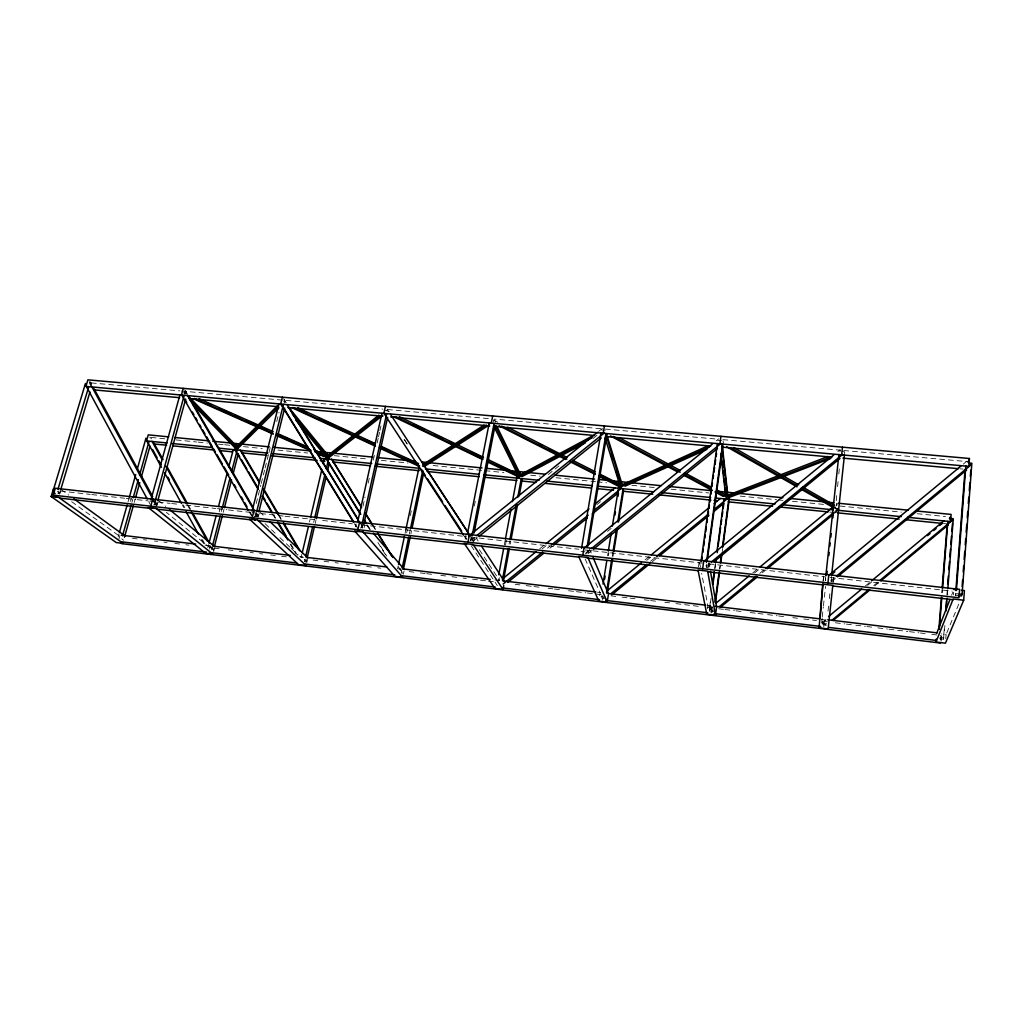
<?xml version="1.0" encoding="UTF-8"?>
<svg xmlns="http://www.w3.org/2000/svg" width="1023" height="1023" viewBox="0 0 1023 1023"><rect width="100%" height="100%" fill="white"/><g stroke="black" fill="none" stroke-linecap="round" stroke-linejoin="round"><path stroke-width="0.75" stroke-dasharray="5 3.75" d="M953.474 594.9L953.679 592.164M958.461 595.616L955.495 595.284L955.738 592.1M939.472 638.723L943.449 639.196L944.434 626.524M946.914 594.849L947.285 590.092M943.449 639.196L945.099 623.608M947.324 595.002L947.707 590.233M945.776 638.812L946.109 634.452L941.403 633.889M941.787 592.662L942.042 589.504M942.196 592.816L942.439 589.644M940.585 640.002L940.943 635.449L931.493 634.324M941.173 641.037L941.774 633.429M823.208 581.217L823.605 576.448M825.497 578.954L825.356 580.591L825.702 577.445M822.402 621.639L825.855 625.296L825.714 626.613L822.275 622.956L822.402 621.639L826.085 618.583M839.947 451.782L840.139 449.724L836.469 452.741M836.251 500.631L837.006 492.715M837.581 486.577L838.233 480.043M838.796 473.956L839.448 467.383M829.653 512.05L835.996 512.689L836.239 510.132M831.021 581.217L831.188 579.593M844.563 453.867L844.781 451.821L839.256 451.322M828.016 611.179L828.707 604.695M829.359 598.596L829.883 593.711M831.2 581.281L831.52 576.435M833.131 582.215L833.796 575.987L833.118 582.33M823.067 581.077L823.745 574.862M822.134 618.122L821.456 624.478L821.571 623.16L826.674 623.774M822.249 616.869L823.336 606.997M823.438 605.872L825.561 586.345M835.638 506.96L835.459 508.674L837.338 508.866M835.625 508.879L835.817 507.165M823.758 626.818L824.551 619.388L824.359 621.447L827.505 621.831M835.996 512.689L836.29 509.902M836.699 505.912L836.993 503.111L836.737 505.707L901.391 512.139M719.514 569.095L719.936 565.936M719.936 568.967L720.358 565.821M722.251 551.627L722.673 548.481M707.532 608.672L707.903 605.91L701.663 573.34M714.246 611.537L709.361 610.948L710.601 598.557M714.642 568.545L715.282 563.801M709.361 610.948L711.062 598.353M715.09 568.43L715.729 563.699M710.998 613.173L711.982 605.91L711.778 612.329M706.752 563.993L706.318 567.138L706.023 565.502M708.069 568.085L708.696 563.532M698.44 566.998L699.284 560.936M602.624 600.053L603.084 597.215M612.253 556.384L613.007 551.678M613.058 556.282L613.557 553.162M599.695 595.706L600.13 592.995L585.143 558.942M607.572 555.86L608.084 552.727M606.294 598.506L601.601 597.944L602.099 594.823M608.391 555.758L608.902 552.637M588.621 553.072L589.107 550.105M587.483 550.515L586.959 553.673L586.243 552.011M498.789 580.77L499.365 577.675M505.452 545.106L506.308 540.464M509.058 544.134L509.646 541.026M510.221 544.07L510.797 540.962M504.275 545.182L505.145 540.515M470.567 540.182L471.155 537.165L477.498 537.868M493.521 422.064L494.237 419.11L602.227 428.816M471.181 537.382L472.281 539.057L470.12 540.476L472.6 540.758L473.214 537.638M473.7 541.589L474.544 537.254M465.145 539.147L466.002 534.812M474.352 505.95L475.273 501.283M409.392 533.878L410.376 529.249M410.888 533.827L411.527 530.745M403.382 574.197L404.034 571.09M397.538 568.903L398.19 565.821M405.057 533.392L406.041 528.763M406.681 532.753L407.346 529.62M410.313 515.554L411.31 510.873M361.119 527.83L361.784 524.876L359.508 522.254M362.18 523.597L361.49 526.692L362.948 528.38L363.971 523.75M364.073 527.753L364.7 524.927M355.582 526.794L356.221 523.968M362.999 506.257L365.058 497.012M368.165 483.137L369.891 475.439M373.331 460.018L374.367 455.401M377.129 443.074L378.152 438.445M378.497 436.911L379.533 432.281M379.878 430.747L381.605 423.036M313.652 522.484L314.381 519.415M304.573 561.742L305.186 559.095M306.836 559.172L306.107 562.279L304.637 560.885M315.225 523.405L315.954 520.298M306.836 562.548L307.539 559.504M301.158 557.305L301.875 554.236M309.483 522.011L310.199 518.942M256.07 515.976L256.786 513.098M284.228 403.049L284.906 400.325L282.361 397.193M254.637 516.142L257.694 516.487L258.461 513.393M258.231 517.229L259.267 513.098M256.21 503.585L260.852 485.017M261.236 483.47L264.727 469.531M265.11 467.984L268.589 454.059M268.985 452.511L270.532 446.309M276.721 421.553L279.036 412.256M211.505 549.671L212.298 546.614M221.364 511.474L222.157 508.431M213.232 551.065L214.024 547.97M223.193 512.395L223.986 509.313M213.756 551.307L214.523 548.328M207.835 547.65L208.628 544.594M209.574 549.031L210.38 545.937M219.178 511.948L219.971 508.853M153.655 504.748L156.583 505.068L157.427 501.999M156.89 505.771L158.002 501.73M184.05 393.893L184.498 392.257L187.401 393.548M184.434 394.136L184.882 392.5M155.151 504.582L155.931 501.769L152.696 499.134M185.508 394.124L186.25 391.464L183.258 388.356M118.169 536.858L119.026 533.814M128.016 501.922L128.872 498.892M118.988 538.865L120.062 535.029M130.522 501.334L131.392 498.252M131.903 502.37L132.76 499.326M134.243 502.344L135.087 499.314M58.132 493.636L58.95 490.887M90.51 385.543L91.29 382.934L87.901 379.84M60.306 491.053L59.398 494.096L57.045 492.408M59.858 493.444L60.651 490.81M951.595 595.284L952.745 592.355M955.495 595.284L956.147 593.66L959.114 594.005M946.723 632.994L959.536 602.304M831.328 581.882L836.251 577.816M865.381 585.987L870.292 581.908M822.275 622.956L825.957 619.912M867.568 585.399L872.466 581.333M873.808 585.501L878.719 581.422M874.742 585.936L879.639 581.87M963.282 464.135L966.952 461.104M831.494 580.258L833.937 578.238M712.609 612.138L709.949 608.122L712.392 606.102M752.813 572.867L757.723 568.839M710.205 609.465L712.66 607.432M754.59 572.957L759.514 568.903M759.769 573.353L764.68 569.312M834.576 511.807L838.259 508.776M762.301 572.79L764.756 570.783M834.423 513.456L838.093 510.439M706.318 566.128L708.773 564.121M706.624 567.765L711.56 563.724M650.577 561.307L655.526 557.266M652.252 561.768L657.175 557.74M645.04 559.901L649.989 555.873M646.728 560.361L650.423 557.356M716.266 440.836L718.734 438.841M607.496 531.372L611.204 528.367M585.297 553.609L590.233 549.607M588.494 553.251L592.215 550.233M539.735 548.75L544.658 544.76M542.177 548.878L547.139 544.863M596.741 504.71L600.463 501.692M547.522 548.098L549.99 546.103M550.003 548.187L552.484 546.18M548.251 474.519L559.453 465.503M593.059 438.458L598.033 434.443M470.542 540.643L475.503 536.653M472.882 541.32L477.818 537.344M598.66 431.386L602.368 428.394M360.556 528.098L362.679 526.717L361.004 523.993M254.356 516.909L257.489 514.863L255.903 512.127M154.383 504.825L156.442 503.495L154.921 500.682M91.29 382.934L179.92 390.901M181.493 391.042L382.755 409.11M387.487 409.532L489.518 418.688M605.411 429.097L718.108 439.212M722.877 439.647L840.586 450.21M843.745 450.491L968.397 461.693M601.46 429.916L605.258 430.261M717.826 440.389L721.79 440.747M959.906 468.803L963.065 469.084M151.084 437.435L165.176 438.841M176.148 439.928L196.493 441.962M198.066 442.115L207.464 443.049M218.423 444.135L223.116 444.609M224.689 444.762L230.942 445.389M243.474 446.629L262.259 448.509M277.911 450.069L307.667 453.023M334.291 455.67L365.646 458.803M381.336 460.363L407.985 463.01M433.113 465.516L483.47 470.529M485.043 470.682L503.917 472.562M530.72 475.235L540.208 476.181M556.026 477.754L595.565 481.692M597.151 481.846L606.639 482.792M631.869 485.298L655.385 487.651M671.075 489.211L708.722 492.958M740.204 496.091L776.598 499.71M778.183 499.876L782.927 500.349M792.429 501.296L824.078 504.441M917.158 513.712L945.546 516.538M835.177 508.61L838.886 508.981M943.398 523.52L948.129 523.993M60.523 491.053L90.241 494.39M91.801 494.569L101.187 495.618M102.748 495.797L124.64 498.252M126.213 498.431L135.599 499.493M137.159 499.659L148.105 500.886M149.665 501.065L170.112 503.367M171.685 503.533L179.562 504.429M185.866 505.132L215.815 508.495M217.388 508.674L226.837 509.735M228.423 509.914L250.482 512.382M252.054 512.561L283.422 516.078M284.995 516.257L314.764 519.607M322.603 520.477L352.372 523.827M361.784 524.876L466.398 536.627M479.084 538.047L578.877 549.249M585.207 549.965L591.563 550.681M593.148 550.86L702.648 563.149M708.965 563.852L825.433 576.934M830.165 577.471L952.247 591.166M581.038 551.423L584.939 551.857M205.112 545.221L209.843 545.783L212.515 547.97L209.383 547.586M299.752 556.55L302.91 556.934M494.966 579.926L499.659 580.489M597.458 592.202L600.603 592.573M707.277 605.347L710.41 605.718M210.585 546.32L207.707 545.975L166.365 512.357M300.442 557.087L303.422 557.445M398.164 568.801L401.259 569.172M707.903 605.91L712.238 606.434M821.507 619.529L826.021 620.066M132.504 538.354L137.21 538.916M143.489 539.671L146.621 540.054M154.473 541.001L157.606 541.372M163.885 542.126L167.018 542.497M174.869 543.443L179.575 544.006M185.841 544.76L188.986 545.144M214.088 548.149L221.94 549.095M228.219 549.85L232.937 550.425M239.216 551.18L242.361 551.55M250.213 552.497L253.359 552.868M259.637 553.622L262.783 554.006M270.635 554.952L275.34 555.515M281.632 556.269L286.338 556.832M313.076 560.041L317.795 560.617M324.099 561.371L328.831 561.934M335.135 562.688L338.281 563.072M346.158 564.018L349.316 564.402M355.62 565.156L360.339 565.719M366.643 566.473L371.375 567.049M377.679 567.803L380.825 568.187M409.226 571.588L413.983 572.164M420.312 572.918L425.069 573.494M426.642 573.686L434.57 574.632M440.9 575.399L445.644 575.962M451.987 576.729L456.731 577.304M463.061 578.059L466.232 578.443M472.562 579.197L478.905 579.964M480.49 580.156L486.82 580.911M488.406 581.102L494.736 581.857M515.196 584.325L519.901 584.887M526.193 585.642L532.471 586.396M534.032 586.588L540.31 587.343M548.162 588.276L552.868 588.852M554.44 589.031L562.292 589.977M568.571 590.731L574.849 591.486M576.422 591.678L585.834 592.803M587.407 592.995L601.537 594.695M611.012 595.834L615.756 596.396M622.099 597.163L628.429 597.918M630.015 598.11L636.344 598.877M644.26 599.823L649.017 600.399M650.602 600.578L658.518 601.537M664.848 602.291L669.605 602.867M675.934 603.621L691.765 605.526M693.351 605.718L701.266 606.665M707.609 607.432L712.353 607.994M718.67 608.762L723.402 609.324M724.975 609.516L734.437 610.654M736.023 610.846L743.913 611.792M750.217 612.547L756.521 613.301M758.107 613.493L765.997 614.439M767.57 614.631L777.032 615.769M778.605 615.961L786.495 616.907M792.812 617.662L797.544 618.237M803.848 618.992L816.469 620.501M835.382 622.777L844.845 623.915M846.417 624.107L854.295 625.053M855.867 625.232L865.317 626.37M866.903 626.562L871.622 627.125M877.926 627.892L887.376 629.017M888.949 629.209L907.861 631.485M909.434 631.677L918.884 632.802M920.47 632.994L925.188 633.569M605.718 597.151L601 596.588L601.601 597.944M709.105 609.606L714.016 610.207M939.996 637.419L943.986 637.904M822.722 624.631L826.546 625.091M385.006 410.3L386.732 410.888M183.629 392.602L186.531 393.893M283.486 401.169L286.35 402.499M386.425 410.428L389.277 411.809M493.559 420.069L497.805 422.218M121.673 538.84L123.63 540.246M57.416 491.449L59.999 493.303M71.648 501.692L118.246 535.259M61.048 489.493L68.746 495.081M154.511 503.38L156.583 505.068M154.358 501.794L156.442 503.495M152.977 501.487L157.849 505.439M158.373 500.388L165.739 506.436M89.602 383.855L91.789 385.837M91.674 384.379L89.487 382.397L90.996 385.172M149.703 437.179L151.532 438.841M254.893 514.032L257.169 516.18M265.136 523.725L275.392 533.405M279.944 537.714L290.187 547.395M291.325 548.481L298.166 554.939M255.712 513.175L257.489 514.863M304.432 559.389L305.903 560.783M255.903 514.799L257.694 516.487M259.612 511.717L264.203 516.116M186.8 392.947L184.869 390.952L186.467 393.689M709.949 608.122L712.366 610.795M401.246 572.522L402.448 573.903M399.456 568.494L401.31 570.642M361.221 525.029L362.679 526.717M367.078 525.937L370.185 529.569M285.634 401.847L283.998 399.84L285.647 402.538M404.111 439.379L407.589 444.634M404.584 439.877L408.049 445.107M471.501 539.083L472.6 540.758M470.759 536.551L473.38 540.54M479.391 549.722L499.518 580.425M387.078 409.085L388.83 411.757M465.043 536.257L466.91 539.083M471.143 545.604L497.344 585.655M463.598 535.221L467.946 541.896M475.682 537.113L478.214 541.026M372.947 525.298L375.454 529.326M399.686 568.34L402.192 572.381L398.484 566.947M372.513 525.144L375.032 529.185M367.487 525.08L369.994 529.121M380.825 546.627L386.668 556.052M367.04 524.927L369.546 528.981M377.909 542.484L385.428 554.632M355.083 524.057L358.434 529.492M354.469 523.776L356.132 526.474M279.445 515.784L281.056 518.508M278.729 515.643L281.133 519.748M274.113 515.49L275.711 518.226M290.916 544.159L297.309 555.08M272.578 513.994L274.982 518.098M290.212 544.095L295.826 553.673M250.136 512.114L252.515 516.219M249.126 511.794L251.517 515.912M188.449 505.298L190.764 509.454M211.531 546.832L213.065 549.607L209.805 545.425M187.465 505.183L189.767 509.339M183.245 504.914L184.779 507.689M202.426 539.569L206.262 546.499M182.235 504.799L183.769 507.574M201.454 539.53L203.756 543.699M148.731 501.692L150.24 504.48M494.697 420.312L495.695 422.333M601.856 595.13L602.445 596.486M589.363 548.622L591.204 553.021M699.579 562.484L700.474 567.138M708.901 562.011L709.962 568.213M723.12 440.862L723.338 442.908"/><path stroke-width="1.5" d="M962.131 586.384L962.605 580.015M963.206 572.049L963.679 565.681M964.152 559.3L964.74 551.333M965.226 544.965L965.699 538.584M966.172 532.216L966.761 524.249M967.246 517.881L967.72 511.5M968.308 503.533L968.781 497.165M969.267 490.797L969.855 482.83M970.328 476.449L970.814 470.081M958.461 595.616L961.415 595.949L962.093 594.337L971.85 463.253L968.96 462.997M936.237 639.119L936.007 642.009L945.431 643.16L963.704 600.207L964.408 590.603L961.403 590.271M955.853 590.501L965.06 469.557M956.377 590.514L965.84 465.887M945.917 607.521L946.416 601.179M947.771 583.749L948.398 575.834M948.884 569.491L949.51 561.576M949.881 556.819L950.495 548.903M950.866 544.146L951.492 536.231M951.863 531.474L952.477 523.546M946.096 610.884L947.081 598.174M947.822 588.647L953.283 518.725L949.395 518.341M938.897 629.068L941.416 597.419M942.17 587.918L947.196 524.62M939.293 629.324L941.812 597.573M942.567 588.059L947.861 521.385M950.047 519.863L950.277 517.011M820.139 617.751L822.94 584.389M831.686 574.862L844.448 454.966M825.842 575.796L838.924 454.468M826.814 574.427L827.159 571.282M828.847 555.566L829.18 552.42M829.858 546.129L830.203 542.983M830.855 537.088L831.213 533.558M832.901 517.83L833.246 514.684M827.952 582.918L828.822 574.734M841.66 454.851L842.479 447.166M715.064 602.291L719.092 572.253M720.358 562.765L721.407 554.862M722.468 546.96L729.233 496.36M715.512 602.074L719.514 572.126M720.78 562.663L722.046 553.213M722.89 546.896L729.003 501.18M715.473 615.258L707.66 571.115L698.018 570.028L706.778 614.196L715.473 615.258L716.586 606.959L710.486 571.307M712.52 584.338L714.22 571.704M715.499 562.228L715.921 559.07M716.995 551.167L724.028 499.045M712.967 584.171L714.463 573.149M717.225 552.676L717.647 549.53M718.069 546.372L720.614 527.472M721.036 524.326L721.675 519.607M722.097 516.449L722.737 511.73M723.159 508.572L723.798 503.853M726.33 499.096L727.251 492.229L735.205 493.022M706.458 562.343L722.686 444.02M707.392 559.287L722.916 446.054M701.024 561.729L717.392 443.547M701.778 560.246L702.213 557.113M702.865 552.394L703.3 549.249M703.734 546.116L704.387 541.397M704.821 538.251L705.256 535.119M705.691 531.973L706.343 527.254M706.995 522.548L707.43 519.403M707.865 516.27L708.517 511.551M708.952 508.405L709.387 505.272M709.821 502.127L710.461 497.408M710.895 494.275L711.548 489.557M711.982 486.411L712.417 483.278M713.069 478.559L713.504 475.426M713.939 472.281L714.591 467.562M715.026 464.429L715.678 459.711M716.113 456.565L716.548 453.432M702.673 568.724L703.773 560.757M719.885 443.816L720.921 436.322M620.565 488.483L620.999 485.797M606.473 592.445L611.741 559.517M613.25 550.105L616.524 529.722M617.777 521.883L623.058 488.956M607.304 592.253L612.56 559.415M613.813 551.602L617.56 528.137M618.557 521.883L623.57 490.605M607.189 602.112L587.88 557.509L578.647 556.461L598.826 601.102L607.189 602.112L608.263 595.348M603.02 584.056L606.818 560.553M608.327 551.154L611.115 533.916M612.381 526.091L618.953 485.35M604.619 579.197L605.117 576.064M614.951 515.144L615.45 512.024M617.969 496.398L618.467 493.278M582.79 555.144L584.095 547.369M603.199 433.253L604.427 425.926M587.023 547.331L606.012 433.496M588.276 545.796L606.895 433.982M581.563 548.302L600.936 433.036M518.725 478.265L519.953 471.693M502.408 579.939L508.188 548.814M509.927 539.466L516.295 505.234M517.74 497.447L521.219 478.777M503.597 579.76L509.352 548.724M511.078 539.415L517.421 505.26M519.147 495.95L522.318 478.879M503.009 589.478L473.138 544.479L464.289 543.482L494.966 588.494L503.009 589.478L503.751 585.501M498.751 574.734L503.687 548.29M505.439 538.968L510.963 509.428M512.408 501.654L517.357 475.209M472.115 535.962L494.083 423.432M474.122 532.97L495.081 425.453M467.434 533.84L489.224 422.998M467.959 542.139L469.442 534.556M491.283 423.113L492.69 415.965M402.231 567.893L408.74 536.973M410.696 527.702L422.755 470.503M403.42 569.274L410.236 536.909M412.179 527.663L423.535 473.7M398.522 564.274L404.405 536.474M406.041 528.763L418.803 468.534M362.18 523.597L386.656 413.74M363.971 523.75L387.64 417.294M357.743 521.513L381.975 413.318M359.508 522.254L357.858 529.671L359.38 531.397M383.855 413.382L385.415 406.387M325.979 458.931L327.462 452.614M305.724 556.282L312.578 527.088M314.739 517.881L324.841 474.864M326.286 468.726L329.163 456.437M307.207 557.612L314.496 526.513M316.312 518.738L326.158 476.756M327.616 470.542L329.432 462.767M302.245 552.701L308.396 526.615M310.57 517.408L321.785 469.838M323.23 463.7L324.317 459.084M256.671 511.743L283.435 404.43M258.845 511.845L284.688 408.024M252.08 511.219L278.947 404.021M254.024 510.464L252.208 517.702L254.996 520.298M282.361 397.193L280.647 404.034L282.348 406.093M212.694 545.08L220.188 516.065M222.157 508.431L230.034 477.869M231.62 471.769L237.924 447.32M214.421 546.423L222.4 515.49M224.382 507.766L231.556 479.928M233.154 473.739L238.333 453.624M209.024 543.072L216.147 515.605M218.526 506.449L227.221 472.869M228.807 466.769L233.154 449.979M234.689 449.762L236.287 443.573M157.849 500.464L185.687 399.047M150.944 499.812L179.856 395.134M152.696 499.134L150.739 506.206L152.913 507.945M181.403 395.044L183.258 388.356M155.355 500.298L184.178 395.517M119.461 532.292L127.159 504.966M129.294 497.37L135.714 474.595M137.427 468.521L145.982 438.151M148.437 442.627L146.545 440.913L148.258 434.852L168.693 436.872M122.517 535.809L131.059 505.413M133.182 497.805L138.31 479.57M139.588 475.004L148.974 441.578M124.474 537.216L133.399 505.388M135.522 497.805L139.767 482.639M141.468 476.577L149.959 446.258M57.953 489.352L88.681 386.911M60.766 489.531L89.96 391.937M51.15 496.539L58.682 497.395L123.144 543.379L116.187 542.535L51.15 496.539L53.528 488.649M85.446 383.484L52.8 491.935L55.165 493.623M53.222 495.158L55.306 488.24L959.612 589.363L958.986 597.752L53.222 495.158L55.664 496.897M968.397 461.693L969.101 459.557M936.697 633.327L949.881 599.67M936.007 642.009L953.155 599.005L963.704 600.207M236.147 446.949L277.629 405.517M235.75 448.47L278.333 406.067M238.845 446.335L242.221 442.985M244.471 440.747L251.223 434.046M237.336 448.969L278.947 407.755M837.479 576.793L966.607 469.979M828.54 616.549L861.698 589.043M871.519 580.898L943.986 520.797M927.541 535.643L929.997 533.622M933.667 530.579L936.109 528.546M939.779 525.502L942.234 523.469M831.993 620.194L868.885 589.58M879.946 580.399L952.49 520.208L949.792 517.6M833.067 620.513L869.831 590.002M880.867 580.847L948.27 524.914M828.86 575.246L960.84 466.156M832.415 573.839L834.87 571.806M836.379 576.218L970.98 464.89L967.963 462.051M716.074 603.084L749.143 575.885M760.166 566.819L832.441 507.395M719.31 606.652L756.099 576.371M765.907 568.302L833.361 512.817M720.742 606.984L757.416 576.819M767.199 568.775L833.208 514.454M703.977 561.231L834.014 454.749M711.228 562.1L842.671 454.417M714.028 561.691L839.985 458.483M611.038 593.57L646.868 564.325M656.753 556.269L708.658 513.917M713.594 509.889L727.187 498.789M611.613 594.938L649.784 563.775M659.643 555.732L708.901 515.528M713.837 511.513L723.683 503.469M606.792 591.102L641.344 562.919M651.216 554.862L709.22 507.549M714.156 503.521L720.333 498.495M584.453 547.817L712.571 443.841M591.46 548.597L720.985 443.419M593.455 549.223L717.481 448.483M502.792 578.647L536.039 551.742M545.886 543.763L588.992 508.879M595.143 503.904L614.849 487.958M503.137 584.031L542.599 552.088M551.231 545.106L588.212 515.157M594.376 510.17L621.498 488.201M507.792 582.368L543.788 553.213M553.724 545.169L587.24 518.022M592.215 514.006L618.276 492.894M476.731 535.656L604.376 432.895M479.058 536.346L601.307 437.908M468.713 535.962L597.419 432.384M328.421 455.069L378.855 415.172M328.051 456.616L379.699 415.888M346.017 442.946L348.485 441.003M328.383 458.087L382.653 415.504M422.87 464.595L484.096 425.082M422.525 466.168L486.411 425.108M424.085 466.68L489.442 424.839M520.771 474.455L592.381 436.003M520.477 476.066L592.087 437.767M522.011 476.59L585.309 442.857M622.316 484.685L708.402 445.632M622.074 486.321L709.438 446.872M625.015 486.206L706.919 449.34M727.775 495.285L827.939 456.475M727.558 496.973L830.689 457.204M729.054 497.498L830.829 458.381M94.09 389.891L179.664 397.691M189.114 398.561L278.499 406.706M287.949 407.563L382.768 416.208M390.645 416.924L489.697 425.952M494.429 426.386L594.644 435.517M605.782 436.527L710.716 446.092M721.829 447.102L831.916 457.14M842.939 458.138L958.321 468.662M174.971 437.499L209.562 440.926M212.707 441.233L269.305 446.846M274.023 447.32L310.174 450.9M314.892 451.36L373.139 457.14M377.871 457.601L415.658 461.347M421.962 461.974L426.706 462.447M429.865 462.767L482.025 467.933M486.769 468.393L524.722 472.166M527.906 472.473L545.387 474.212M554.914 475.158L594.632 479.096M599.401 479.557L627.956 482.396M631.101 482.703L661.05 485.669M668.94 486.449L711.484 490.669M716.215 491.142L725.678 492.076M738.389 493.342L782.915 497.753M790.869 498.533L824.269 501.845M827.454 502.165L833.809 502.792M838.579 503.265L908.322 510.183M916.25 510.963L951.121 514.416L950.559 521.602L907.695 517.306M146.545 440.913L167.005 442.972M171.723 443.445L212.656 447.55M218.948 448.189L267.745 453.087M272.463 453.56L314.969 457.818M319.688 458.291L371.72 463.521M376.451 463.994L420.606 468.419M425.351 468.892L479.16 474.301M483.905 474.774L539.095 480.311M546.934 481.104L592.368 485.656M598.634 486.283L653.723 491.807M661.612 492.6L710.537 497.51M715.282 497.996L774.999 503.981M782.851 504.774L833.106 509.812M837.837 510.285L901.34 516.666M154.102 443.956L166.634 445.222M172.913 445.849L213.666 449.967M219.945 450.593L232.477 451.859M241.888 452.805L266.965 455.337M271.67 455.81L317.13 460.388M320.263 460.708L324.969 461.181M332.82 461.974L370.505 465.772M375.211 466.245L419.174 470.682M427.051 471.475L479.045 476.705M483.764 477.191L516.858 480.529M521.589 481.002L535.847 482.434M545.349 483.393L591.281 488.022M597.624 488.662L613.455 490.26M622.943 491.219L652.789 494.224M659.081 494.863L710.921 500.081M714.067 500.4L717.2 500.72M728.21 501.833L772.595 506.295M778.938 506.935L828.067 511.896M837.568 512.855L899.166 519.057M905.483 519.697L941.812 523.354M953.884 589.427L956.889 589.772M959.114 594.005L962.093 594.337M60.025 498.124L150.854 508.457M157.146 509.173L251.837 519.94M258.128 520.656L357.001 531.896M363.306 532.612L466.514 544.351M472.856 545.067L579.159 557.164M587.061 558.059L698.44 570.719M707.878 571.793L822.978 584.887M832.415 585.962L953.257 599.695M121.635 535.221L195.662 544.083M213.001 546.167L290.289 555.412M306.069 557.305L386.784 566.972M402.576 568.865L490.273 579.363M502.817 580.859L595.872 592.01M606.895 593.327L705.704 605.156M715.154 606.294L819.794 618.825M827.722 619.772L937.017 632.853M121.417 541.794L206.582 552.1M211.313 552.676L296.606 562.995M304.509 563.954L394.84 574.888M401.157 575.655L495.234 587.049M501.526 587.803L599.465 599.67M605.757 600.424L707.865 612.79M714.131 613.544L820.625 626.434M828.515 627.393L936.416 640.462M121.315 543.584L940.354 643.032M194.229 398.407L272.796 433.215M277.156 435.146L310.621 449.967M314.982 451.91L326.618 457.064M193.36 398.74L273.333 434.148M276.236 435.427L311.145 450.874M316.951 453.458L324.227 456.667M199.037 398.714L273.192 431.629M277.553 433.573L308.089 447.128M313.895 449.711L324.074 454.225M206.876 402.909L211.237 404.852M218.5 408.075L231.582 413.867M234.484 415.159L238.845 417.09M246.121 420.312L256.287 424.826M260.648 426.757L266.466 429.34M278.09 434.494L294.074 441.591M296.977 442.882L305.698 446.744M315.877 451.258L321.682 453.841M293.128 407.486L375.057 445.274M379.38 447.268L419.622 465.823M292.13 407.806L375.479 446.22M379.789 448.202L418.573 466.079M297.846 407.806L375.428 443.662M381.17 446.322L418.522 463.585M301.363 410.21L307.156 412.896M318.767 418.254L336.183 426.297M339.086 427.64L349.239 432.32M356.49 435.67L359.393 437.013M363.753 439.02L373.906 443.713M381.157 447.064L386.963 449.749M402.921 457.115L413.075 461.808M399.277 416.642L483.572 457.383M487.856 459.455L517.855 473.969M413.867 424.558L423.867 429.379M435.299 434.903L442.435 438.343M449.583 441.795L452.435 443.176M471.002 452.14L482.421 457.665M496.705 464.557L508.124 470.069M510.989 471.45L513.84 472.831M396.054 416.962L483.252 459.033M487.536 461.092L518.981 476.27M393.497 416.604L482.102 459.301M487.818 462.051L517.83 476.513M499.045 425.734L565.553 459.417M569.798 461.565L595.271 474.467M599.516 476.616L619.324 486.641M507.702 427.256L567.113 457.447M572.778 460.324L595.412 471.82M599.657 473.981L620.871 484.761M538.98 444.084L541.806 445.517M548.878 449.11L555.949 452.703M601.204 475.669L608.276 479.263M615.347 482.843L618.173 484.288M501.705 426.118L566.819 459.135M571.064 461.283L595.13 473.483M599.376 475.644L620.603 486.411M613.225 436.386L680.129 472.268M684.31 474.506L710.806 488.713M716.381 491.705L726.138 496.935M610.437 435.951L677.341 471.782M684.31 475.516L712.187 490.452M714.975 491.948L723.338 496.424M619.081 437.601L667.853 463.803M670.64 465.299L680.385 470.542M684.566 472.792L711.036 487.012M716.611 490.004L726.368 495.247M690.129 476.795L692.916 478.291M702.66 483.521L708.236 486.513M716.599 491.002L719.386 492.498M726.586 446.667L796.981 486.833M801.124 489.199L834.244 508.099M733.9 447.678L798.733 484.812M802.876 487.191L834.602 505.349M822.019 499.275L824.781 500.848M730.895 447.933L797.147 485.784M801.29 488.15L834.41 507.076M73.873 498.802L125.19 536.09M209.05 553.008L210.84 554.453M169.434 509.467L214.907 546.845M269.957 521.628L307.897 557.983M189.933 399.84L237.298 448.79M192.733 404.238L234.689 447.499M190.38 398.203L236.594 446.143M195.367 404.903L197.58 407.192M213.014 423.164L216.326 426.591M224.05 434.57L226.249 436.859M373.293 533.2L404.366 569.542M292.412 414.046L328.383 457.908M295.749 419.993L325.826 456.539M315.174 441.552L317.181 443.995M288.831 407.512L327.756 455.145M426.092 468.419L467.281 531.231M390.581 414.43L470.299 536.039M421.45 469.557L425.159 475.209M427.55 478.892L442.563 501.82M444.992 505.579L450.389 513.802M451.092 514.914L461.693 531.103M383.804 413.126L463.342 534.876M481.603 546.256L504.48 581.537M332.82 460.721L361.247 506.462M365.416 513.188L372.103 523.955M377.96 533.367L392.998 557.573M331.465 459.058L361.631 507.613M365.812 514.352L371.681 523.789M377.538 533.239L391.783 556.154M329.125 463.138L360.812 514.313M364.15 519.697L365.812 522.382M326.081 458.79L360.352 514.134M363.702 519.531L366.208 523.584M288.985 407.282L357.654 518.571M287.31 405.223L360.39 523.686M284.074 408.573L353.421 521.346M280.75 403.842L353.638 522.433M241.76 451.693L259.407 481.692M263.41 488.508L278.652 514.416M283.461 522.6L300.302 551.244M240.162 450.043L259.446 482.843M263.461 489.685L277.924 514.288M283.55 523.853L298.818 549.824M238.116 454.071L239.727 456.795M241.326 459.532L246.927 469.084M248.525 471.808L258.116 488.188M262.924 496.385L265.315 500.477M266.913 503.201L271.722 511.398M278.115 522.318L286.12 535.962M234.906 449.685L258.154 489.365M262.157 496.206L271.773 512.625M277.386 522.203L287.808 539.991M189.178 397.065L253.512 508.022M187.26 395.07L254.113 510.426M185.176 399.661L186.761 402.397M192.311 412L193.897 414.737M195.483 417.486L197.068 420.223M199.434 424.34L201.019 427.077M202.605 429.826L204.984 433.944M206.569 436.68L208.155 439.43M209.741 442.166L212.119 446.284M213.705 449.02L215.278 451.77M216.863 454.506L222.413 464.11M223.999 466.859L228.756 475.081M234.293 484.685L235.878 487.421M241.428 497.025L243.014 499.761M244.599 502.51L246.965 506.628M181.659 394.916L248.333 510.413M153.834 442.997L163.066 459.608M166.915 466.526L187.682 503.917M193.066 513.61L209.229 542.676M152.018 441.335L162.03 459.378M165.879 466.322L186.685 503.789M191.314 512.114L207.49 541.257M152.555 449.481L157.158 457.793M158.693 460.567L160.995 464.723M167.9 477.204L169.434 479.966M146.11 439.506L161.481 467.294M164.562 472.843L181.467 503.406M186.084 511.743L198.385 533.968M93.963 388.587L152.632 496.487M91.75 386.553L153.603 500.4M85.548 384.942L147.222 498.917M494.467 427.55L518.29 475.58M495.605 426.297L519.978 475.746M496.641 425.977L520.976 475.554M593.059 557.407L608.48 594.005M605.066 437.934L620.513 487.153M610.961 454.11L612.368 458.598M616.102 470.554L618.442 478.035M606.511 436.616L621.792 485.835M607.266 436.335L622.521 485.682M722.097 461.22L722.839 467.549M723.21 470.708L723.76 475.452M724.118 478.623L724.859 484.953M725.23 488.112L725.78 492.869M720.755 453.521L725.729 496.129M722.43 447.153L727.954 496.206M721.829 445.811L727.558 496.308M969.446 458.496L968.858 466.373L85.932 386.4L87.901 379.84L969.446 458.496M822.735 584.197L819.078 627.828L828.131 628.928L832.812 585.335L822.735 584.197M156.148 508.469L148.322 507.587L205.776 553.405L212.989 554.287L156.148 508.469M257.553 519.991L249.407 519.07L298.652 564.683L306.12 565.578L257.553 519.991M363.127 531.986L354.636 531.014L394.98 576.371L402.73 577.304L363.127 531.986"/></g></svg>
